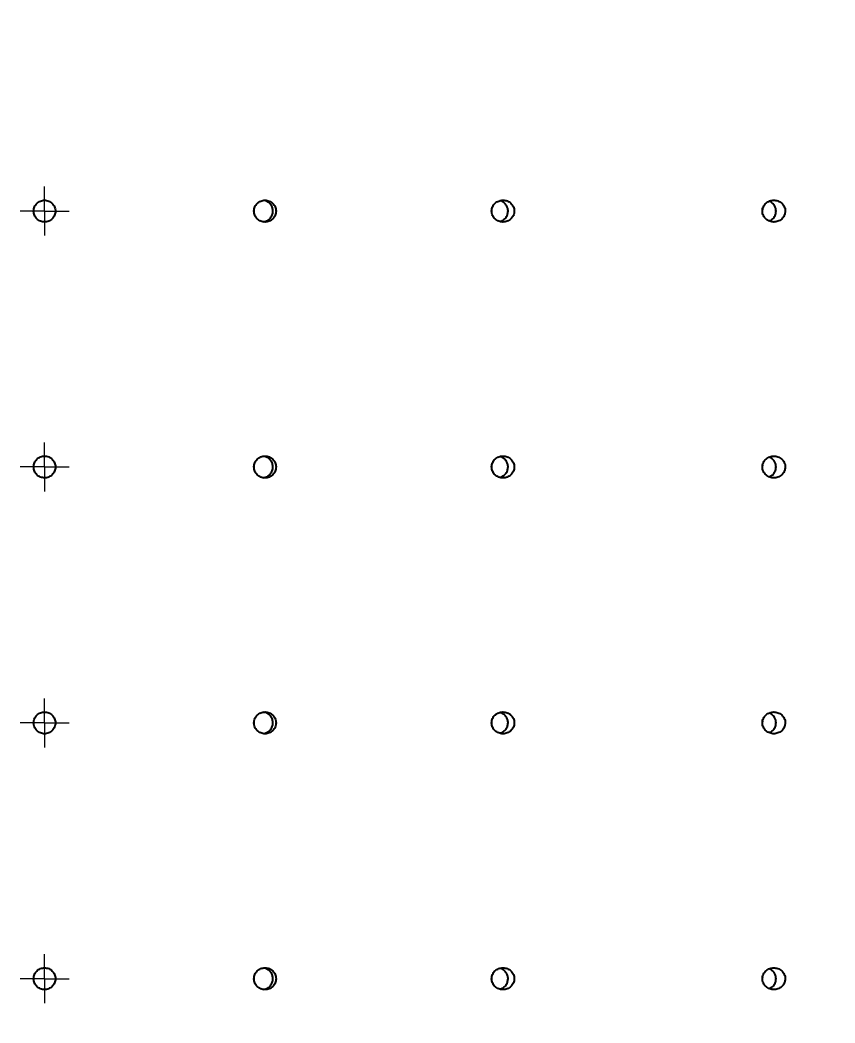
# Model space of a CAD drawing. Header units: millimetres. Extents: x -6549 to -609, y -17178 to -12978.
# Drawn here: x -5567.6 to -5417.9, y -14127.6 to -13943.3 of the extents above; entities that cross this region are included whole.
import ezdxf

# ---------------------------------------------------------------- set-up
doc = ezdxf.new("R2010")
doc.units = ezdxf.units.MM
doc.header["$PDSIZE"] = -1
doc.layers.add('WYMIAR', color=96, linetype='Continuous')
doc.dimstyles.new('1-1', dxfattribs={"dimtxt": 30, "dimasz": 25, "dimexe": 6.25, "dimexo": 30, "dimgap": 20.625, "dimtad": 1, "dimdec": 1, "dimtxsty": 'Standard', "dimcen": 0, "dimclrd": 2, "dimclre": 2, "dimclrt": 2, "dimadec": 0, "dimazin": 0, "dimtfac": 1, "dimtdec": 1, "dimtmove": 0, "dimatfit": 3, "dimfxl": 0, "dimarcsym": 0})

# ---------------------------------------------------------------- blocks, each defined once
blk = doc.blocks.new('SW_CENTERMARKSYMBOL_4')
at = {"color": 0, "linetype": 'Continuous', "lineweight": 0}
for p, q in [((0, 0.25), (0, 0.45)), ((0, 0), (0, 0.25)), ((-0.25, 0), (-0.45, 0)), ((0, 0), (-0.25, 0)), ((0, 0), (0, -0.25)), ((0, 0), (0.25, 0)), ((0.25, 0), (0.45, 0)), ((0, -0.25), (0, -0.45))]:
    blk.add_line(p, q, dxfattribs=at)
blk = doc.blocks.new('SW_CENTERMARKSYMBOL_5')
at = {"color": 0, "linetype": 'Continuous', "lineweight": 0}
for p, q in [((0, 0.25), (0, 0.45)), ((0, 0), (0, 0.25)), ((-0.25, 0), (-0.45, 0)), ((0, 0), (-0.25, 0)), ((0, 0), (0, -0.25)), ((0, 0), (0.25, 0)), ((0.25, 0), (0.45, 0)), ((0, -0.25), (0, -0.45))]:
    blk.add_line(p, q, dxfattribs=at)
blk = doc.blocks.new('SW_CENTERMARKSYMBOL_6')
at = {"color": 0, "linetype": 'Continuous', "lineweight": 0}
for p, q in [((0, 0.25), (0, 0.45)), ((0, 0), (0, 0.25)), ((-0.25, 0), (-0.45, 0)), ((0, 0), (-0.25, 0)), ((0, 0), (0, -0.25)), ((0, 0), (0.25, 0)), ((0.25, 0), (0.45, 0)), ((0, -0.25), (0, -0.45))]:
    blk.add_line(p, q, dxfattribs=at)
blk = doc.blocks.new('SW_CENTERMARKSYMBOL_7')
at = {"color": 0, "linetype": 'Continuous', "lineweight": 0}
for p, q in [((0, 0.25), (0, 0.45)), ((0, 0), (0, 0.25)), ((-0.25, 0), (-0.45, 0)), ((0, 0), (-0.25, 0)), ((0, 0), (0, -0.25)), ((0, 0), (0.25, 0)), ((0.25, 0), (0.45, 0)), ((0, -0.25), (0, -0.45))]:
    blk.add_line(p, q, dxfattribs=at)
blk = doc.blocks.new('front')
for p, q in [((-10395.43, -14890.05), (-10395.4, -14889.51)), ((-10354.94, -14890.05), (-10354.91, -14889.52)), ((-10311.28, -14890.04), (-10311.24, -14889.53)), ((-10261.52, -14890.02), (-10261.48, -14889.56)), ((-10395.43, -14937.05), (-10395.4, -14936.51)), ((-10354.94, -14937.05), (-10354.91, -14936.52)), ((-10311.28, -14937.04), (-10311.24, -14936.53)), ((-10261.52, -14937.02), (-10261.48, -14936.56)), ((-10395.43, -14984.05), (-10395.4, -14983.51)), ((-10354.94, -14984.05), (-10354.91, -14983.52)), ((-10311.28, -14984.04), (-10311.24, -14983.53)), ((-10261.52, -14984.02), (-10261.48, -14983.56)), ((-10395.43, -15031.05), (-10395.4, -15030.51)), ((-10354.94, -15031.05), (-10354.91, -15030.52)), ((-10311.28, -15031.04), (-10311.24, -15030.53)), ((-10261.52, -15031.02), (-10261.48, -15030.56))]:
    blk.add_line(p, q)
for points, knots in [([(-10395.45, -14889.95), (-10395.45, -14890.08), (-10395.44, -14890.21), (-10395.39, -14890.47), (-10395.35, -14890.59), (-10395.25, -14890.84), (-10395.19, -14890.95), (-10395.04, -14891.17), (-10394.96, -14891.27), (-10394.68, -14891.55), (-10394.46, -14891.7), (-10393.98, -14891.9), (-10393.71, -14891.95), (-10393.32, -14891.95), (-10393.19, -14891.94), (-10392.93, -14891.89), (-10392.81, -14891.85), (-10392.57, -14891.75), (-10392.45, -14891.68), (-10392.23, -14891.54), (-10392.13, -14891.46), (-10391.94, -14891.27), (-10391.86, -14891.17), (-10391.72, -14890.95), (-10391.65, -14890.84), (-10391.55, -14890.59), (-10391.52, -14890.47), (-10391.46, -14890.21), (-10391.45, -14890.08), (-10391.45, -14889.82), (-10391.46, -14889.69), (-10391.52, -14889.43), (-10391.55, -14889.31), (-10391.7, -14888.94), (-10391.85, -14888.72), (-10392.13, -14888.44), (-10392.23, -14888.36), (-10392.45, -14888.21), (-10392.56, -14888.15), (-10392.8, -14888.05), (-10392.93, -14888.01), (-10393.19, -14887.96), (-10393.32, -14887.95), (-10393.58, -14887.95), (-10393.71, -14887.96), (-10393.97, -14888.01), (-10394.09, -14888.05), (-10394.34, -14888.15), (-10394.45, -14888.21), (-10394.67, -14888.36), (-10394.77, -14888.44), (-10394.96, -14888.63), (-10395.04, -14888.73), (-10395.19, -14888.94), (-10395.25, -14889.06), (-10395.4, -14889.42), (-10395.45, -14889.68), (-10395.45, -14889.95)], [0, 0, 0, 0, 0.03125, 0.03125, 0.0625, 0.0625, 0.09375, 0.09375, 0.125, 0.125, 0.1875, 0.1875, 0.25, 0.25, 0.28125, 0.28125, 0.3125, 0.3125, 0.34375, 0.34375, 0.375, 0.375, 0.40625, 0.40625, 0.4375, 0.4375, 0.46875, 0.46875, 0.5, 0.5, 0.53125, 0.53125, 0.5625, 0.5625, 0.625, 0.625, 0.65625, 0.65625, 0.6875, 0.6875, 0.71875, 0.71875, 0.75, 0.75, 0.78125, 0.78125, 0.8125, 0.8125, 0.84375, 0.84375, 0.875, 0.875, 0.90625, 0.90625, 0.9375, 0.9375, 1, 1, 1, 1]), ([(-10354.96, -14889.95), (-10354.96, -14890.08), (-10354.95, -14890.21), (-10354.89, -14890.47), (-10354.85, -14890.6), (-10354.75, -14890.84), (-10354.69, -14890.96), (-10354.54, -14891.18), (-10354.45, -14891.28), (-10354.17, -14891.55), (-10353.95, -14891.7), (-10353.58, -14891.85), (-10353.46, -14891.89), (-10353.2, -14891.94), (-10353.07, -14891.95), (-10352.8, -14891.95), (-10352.67, -14891.94), (-10352.41, -14891.89), (-10352.29, -14891.85), (-10352.04, -14891.75), (-10351.93, -14891.69), (-10351.71, -14891.55), (-10351.6, -14891.46), (-10351.41, -14891.28), (-10351.33, -14891.18), (-10351.18, -14890.96), (-10351.12, -14890.84), (-10351.02, -14890.6), (-10350.98, -14890.47), (-10350.92, -14890.22), (-10350.91, -14890.08), (-10350.91, -14889.69), (-10350.96, -14889.42), (-10351.17, -14888.94), (-10351.32, -14888.71), (-10351.6, -14888.44), (-10351.71, -14888.35), (-10351.93, -14888.21), (-10352.04, -14888.15), (-10352.29, -14888.05), (-10352.41, -14888.01), (-10352.67, -14887.96), (-10352.8, -14887.95), (-10353.07, -14887.95), (-10353.2, -14887.96), (-10353.45, -14888.01), (-10353.58, -14888.05), (-10353.82, -14888.15), (-10353.94, -14888.21), (-10354.16, -14888.35), (-10354.27, -14888.44), (-10354.45, -14888.62), (-10354.54, -14888.72), (-10354.69, -14888.94), (-10354.75, -14889.06), (-10354.91, -14889.42), (-10354.96, -14889.68), (-10354.96, -14889.95)], [0, 0, 0, 0, 0.03125, 0.03125, 0.0625, 0.0625, 0.09375, 0.09375, 0.125, 0.125, 0.1875, 0.1875, 0.21875, 0.21875, 0.25, 0.25, 0.28125, 0.28125, 0.3125, 0.3125, 0.34375, 0.34375, 0.375, 0.375, 0.40625, 0.40625, 0.4375, 0.4375, 0.46875, 0.46875, 0.5, 0.5, 0.5625, 0.5625, 0.625, 0.625, 0.65625, 0.65625, 0.6875, 0.6875, 0.71875, 0.71875, 0.75, 0.75, 0.78125, 0.78125, 0.8125, 0.8125, 0.84375, 0.84375, 0.875, 0.875, 0.90625, 0.90625, 0.9375, 0.9375, 1, 1, 1, 1]), ([(-10353.22, -14891.92), (-10353.02, -14891.87), (-10352.59, -14891.79), (-10352.04, -14891.38), (-10351.64, -14890.82), (-10351.46, -14890.16), (-10351.5, -14889.48), (-10351.76, -14888.86), (-10352.22, -14888.37), (-10352.73, -14888.06), (-10353.09, -14888.01), (-10353.22, -14888)], [0, 0, 0, 0, 0.106815, 0.227762, 0.347083, 0.464415, 0.580254, 0.695675, 0.81188, 0.929763, 1, 1, 1, 1]), ([(-10311.29, -14889.95), (-10311.29, -14890.09), (-10311.28, -14890.22), (-10311.22, -14890.48), (-10311.18, -14890.61), (-10311.01, -14890.98), (-10310.85, -14891.2), (-10310.56, -14891.48), (-10310.45, -14891.56), (-10310.22, -14891.7), (-10310.11, -14891.76), (-10309.86, -14891.85), (-10309.73, -14891.89), (-10309.47, -14891.94), (-10309.34, -14891.95), (-10309.07, -14891.95), (-10308.94, -14891.94), (-10308.68, -14891.89), (-10308.55, -14891.85), (-10308.31, -14891.76), (-10308.19, -14891.7), (-10307.96, -14891.56), (-10307.86, -14891.48), (-10307.56, -14891.2), (-10307.4, -14890.99), (-10307.24, -14890.61), (-10307.2, -14890.49), (-10307.14, -14890.22), (-10307.12, -14890.09), (-10307.12, -14889.68), (-10307.18, -14889.41), (-10307.34, -14889.04), (-10307.41, -14888.92), (-10307.57, -14888.7), (-10307.66, -14888.6), (-10307.85, -14888.42), (-10307.96, -14888.34), (-10308.19, -14888.2), (-10308.3, -14888.14), (-10308.55, -14888.04), (-10308.68, -14888.01), (-10308.94, -14887.96), (-10309.07, -14887.95), (-10309.34, -14887.95), (-10309.47, -14887.96), (-10309.73, -14888.01), (-10309.86, -14888.05), (-10310.11, -14888.14), (-10310.22, -14888.2), (-10310.45, -14888.34), (-10310.56, -14888.42), (-10310.75, -14888.6), (-10310.84, -14888.7), (-10311, -14888.92), (-10311.07, -14889.04), (-10311.23, -14889.4), (-10311.29, -14889.68), (-10311.29, -14889.95)], [0, 0, 0, 0, 0.03125, 0.03125, 0.0625, 0.0625, 0.125, 0.125, 0.15625, 0.15625, 0.1875, 0.1875, 0.21875, 0.21875, 0.25, 0.25, 0.28125, 0.28125, 0.3125, 0.3125, 0.34375, 0.34375, 0.375, 0.375, 0.4375, 0.4375, 0.46875, 0.46875, 0.5, 0.5, 0.5625, 0.5625, 0.59375, 0.59375, 0.625, 0.625, 0.65625, 0.65625, 0.6875, 0.6875, 0.71875, 0.71875, 0.75, 0.75, 0.78125, 0.78125, 0.8125, 0.8125, 0.84375, 0.84375, 0.875, 0.875, 0.90625, 0.90625, 0.9375, 0.9375, 1, 1, 1, 1]), ([(-10309.78, -14891.84), (-10309.69, -14891.82), (-10309.35, -14891.76), (-10308.86, -14891.39), (-10308.43, -14890.82), (-10308.25, -14890.15), (-10308.29, -14889.49), (-10308.55, -14888.89), (-10308.99, -14888.41), (-10309.42, -14888.11), (-10309.71, -14888.06), (-10309.78, -14888.05)], [0, 0, 0, 0, 0.056218, 0.199914, 0.336701, 0.464708, 0.586389, 0.706456, 0.829648, 0.959449, 1, 1, 1, 1]), ([(-10261.53, -14889.95), (-10261.53, -14890.09), (-10261.52, -14890.23), (-10261.46, -14890.5), (-10261.41, -14890.63), (-10261.24, -14891.01), (-10261.07, -14891.23), (-10260.77, -14891.49), (-10260.66, -14891.57), (-10260.43, -14891.71), (-10260.31, -14891.77), (-10259.94, -14891.9), (-10259.69, -14891.95), (-10259.17, -14891.95), (-10258.91, -14891.9), (-10258.42, -14891.72), (-10258.19, -14891.59), (-10257.89, -14891.32), (-10257.8, -14891.22), (-10257.64, -14891), (-10257.57, -14890.89), (-10257.45, -14890.64), (-10257.41, -14890.5), (-10257.35, -14890.23), (-10257.33, -14890.09), (-10257.33, -14889.67), (-10257.39, -14889.4), (-10257.56, -14889.02), (-10257.63, -14888.9), (-10257.8, -14888.68), (-10257.89, -14888.58), (-10258.19, -14888.31), (-10258.42, -14888.18), (-10258.79, -14888.04), (-10258.91, -14888.01), (-10259.17, -14887.96), (-10259.3, -14887.95), (-10259.56, -14887.95), (-10259.69, -14887.96), (-10259.94, -14888.01), (-10260.07, -14888.04), (-10260.31, -14888.13), (-10260.43, -14888.19), (-10260.66, -14888.32), (-10260.77, -14888.4), (-10260.97, -14888.58), (-10261.06, -14888.68), (-10261.22, -14888.9), (-10261.29, -14889.02), (-10261.41, -14889.26), (-10261.46, -14889.39), (-10261.52, -14889.67), (-10261.53, -14889.81), (-10261.53, -14889.95)], [0, 0, 0, 0, 0.03125, 0.03125, 0.0625, 0.0625, 0.125, 0.125, 0.15625, 0.15625, 0.1875, 0.1875, 0.25, 0.25, 0.3125, 0.3125, 0.375, 0.375, 0.40625, 0.40625, 0.4375, 0.4375, 0.46875, 0.46875, 0.5, 0.5, 0.5625, 0.5625, 0.59375, 0.59375, 0.625, 0.625, 0.6875, 0.6875, 0.71875, 0.71875, 0.75, 0.75, 0.78125, 0.78125, 0.8125, 0.8125, 0.84375, 0.84375, 0.875, 0.875, 0.90625, 0.90625, 0.9375, 0.9375, 0.96875, 0.96875, 1, 1, 1, 1]), ([(-10260.28, -14891.77), (-10260.05, -14891.65), (-10259.61, -14891.42), (-10259.18, -14890.8), (-10259, -14890.12), (-10259.06, -14889.48), (-10259.29, -14888.91), (-10259.71, -14888.45), (-10260.06, -14888.18), (-10260.27, -14888.13), (-10260.28, -14888.12)], [0, 0, 0, 0, 0.165772, 0.326911, 0.4682, 0.596122, 0.721156, 0.85245, 0.996661, 1, 1, 1, 1]), ([(-10395.45, -14936.95), (-10395.45, -14937.08), (-10395.44, -14937.21), (-10395.39, -14937.47), (-10395.35, -14937.59), (-10395.25, -14937.84), (-10395.19, -14937.95), (-10395.04, -14938.17), (-10394.96, -14938.27), (-10394.68, -14938.55), (-10394.46, -14938.7), (-10393.98, -14938.9), (-10393.71, -14938.95), (-10393.32, -14938.95), (-10393.19, -14938.94), (-10392.93, -14938.89), (-10392.81, -14938.85), (-10392.57, -14938.75), (-10392.45, -14938.68), (-10392.23, -14938.54), (-10392.13, -14938.46), (-10391.94, -14938.27), (-10391.86, -14938.17), (-10391.72, -14937.95), (-10391.65, -14937.84), (-10391.55, -14937.59), (-10391.52, -14937.47), (-10391.46, -14937.21), (-10391.45, -14937.08), (-10391.45, -14936.82), (-10391.46, -14936.69), (-10391.52, -14936.43), (-10391.55, -14936.31), (-10391.7, -14935.94), (-10391.85, -14935.72), (-10392.13, -14935.44), (-10392.23, -14935.36), (-10392.45, -14935.21), (-10392.56, -14935.15), (-10392.8, -14935.05), (-10392.93, -14935.01), (-10393.19, -14934.96), (-10393.32, -14934.95), (-10393.58, -14934.95), (-10393.71, -14934.96), (-10393.97, -14935.01), (-10394.09, -14935.05), (-10394.34, -14935.15), (-10394.45, -14935.21), (-10394.67, -14935.36), (-10394.77, -14935.44), (-10394.96, -14935.63), (-10395.04, -14935.73), (-10395.19, -14935.94), (-10395.25, -14936.06), (-10395.4, -14936.42), (-10395.45, -14936.68), (-10395.45, -14936.95)], [0, 0, 0, 0, 0.03125, 0.03125, 0.0625, 0.0625, 0.09375, 0.09375, 0.125, 0.125, 0.1875, 0.1875, 0.25, 0.25, 0.28125, 0.28125, 0.3125, 0.3125, 0.34375, 0.34375, 0.375, 0.375, 0.40625, 0.40625, 0.4375, 0.4375, 0.46875, 0.46875, 0.5, 0.5, 0.53125, 0.53125, 0.5625, 0.5625, 0.625, 0.625, 0.65625, 0.65625, 0.6875, 0.6875, 0.71875, 0.71875, 0.75, 0.75, 0.78125, 0.78125, 0.8125, 0.8125, 0.84375, 0.84375, 0.875, 0.875, 0.90625, 0.90625, 0.9375, 0.9375, 1, 1, 1, 1]), ([(-10354.96, -14936.95), (-10354.96, -14937.08), (-10354.95, -14937.21), (-10354.89, -14937.47), (-10354.85, -14937.6), (-10354.75, -14937.84), (-10354.69, -14937.96), (-10354.54, -14938.18), (-10354.45, -14938.28), (-10354.17, -14938.55), (-10353.95, -14938.7), (-10353.58, -14938.85), (-10353.46, -14938.89), (-10353.2, -14938.94), (-10353.07, -14938.95), (-10352.8, -14938.95), (-10352.67, -14938.94), (-10352.41, -14938.89), (-10352.29, -14938.85), (-10352.04, -14938.75), (-10351.93, -14938.69), (-10351.71, -14938.55), (-10351.6, -14938.46), (-10351.41, -14938.28), (-10351.33, -14938.18), (-10351.18, -14937.96), (-10351.12, -14937.84), (-10351.02, -14937.6), (-10350.98, -14937.47), (-10350.92, -14937.22), (-10350.91, -14937.08), (-10350.91, -14936.69), (-10350.96, -14936.42), (-10351.17, -14935.94), (-10351.32, -14935.71), (-10351.6, -14935.44), (-10351.71, -14935.35), (-10351.93, -14935.21), (-10352.04, -14935.15), (-10352.29, -14935.05), (-10352.41, -14935.01), (-10352.67, -14934.96), (-10352.8, -14934.95), (-10353.07, -14934.95), (-10353.2, -14934.96), (-10353.45, -14935.01), (-10353.58, -14935.05), (-10353.82, -14935.15), (-10353.94, -14935.21), (-10354.16, -14935.35), (-10354.27, -14935.44), (-10354.45, -14935.62), (-10354.54, -14935.72), (-10354.69, -14935.94), (-10354.75, -14936.06), (-10354.91, -14936.42), (-10354.96, -14936.68), (-10354.96, -14936.95)], [0, 0, 0, 0, 0.03125, 0.03125, 0.0625, 0.0625, 0.09375, 0.09375, 0.125, 0.125, 0.1875, 0.1875, 0.21875, 0.21875, 0.25, 0.25, 0.28125, 0.28125, 0.3125, 0.3125, 0.34375, 0.34375, 0.375, 0.375, 0.40625, 0.40625, 0.4375, 0.4375, 0.46875, 0.46875, 0.5, 0.5, 0.5625, 0.5625, 0.625, 0.625, 0.65625, 0.65625, 0.6875, 0.6875, 0.71875, 0.71875, 0.75, 0.75, 0.78125, 0.78125, 0.8125, 0.8125, 0.84375, 0.84375, 0.875, 0.875, 0.90625, 0.90625, 0.9375, 0.9375, 1, 1, 1, 1]), ([(-10353.22, -14938.92), (-10353.02, -14938.87), (-10352.59, -14938.79), (-10352.04, -14938.38), (-10351.64, -14937.82), (-10351.46, -14937.16), (-10351.5, -14936.48), (-10351.76, -14935.86), (-10352.22, -14935.37), (-10352.73, -14935.06), (-10353.09, -14935.01), (-10353.22, -14935)], [0, 0, 0, 0, 0.106815, 0.22776, 0.347084, 0.464416, 0.580252, 0.695673, 0.81188, 0.929764, 1, 1, 1, 1]), ([(-10311.29, -14936.95), (-10311.29, -14937.09), (-10311.28, -14937.22), (-10311.22, -14937.48), (-10311.18, -14937.61), (-10311.01, -14937.98), (-10310.85, -14938.2), (-10310.56, -14938.48), (-10310.45, -14938.56), (-10310.22, -14938.7), (-10310.11, -14938.76), (-10309.86, -14938.85), (-10309.73, -14938.89), (-10309.47, -14938.94), (-10309.34, -14938.95), (-10309.07, -14938.95), (-10308.94, -14938.94), (-10308.68, -14938.89), (-10308.55, -14938.85), (-10308.31, -14938.76), (-10308.19, -14938.7), (-10307.96, -14938.56), (-10307.86, -14938.48), (-10307.56, -14938.2), (-10307.4, -14937.99), (-10307.24, -14937.61), (-10307.2, -14937.49), (-10307.14, -14937.22), (-10307.12, -14937.09), (-10307.12, -14936.68), (-10307.18, -14936.41), (-10307.34, -14936.04), (-10307.41, -14935.92), (-10307.57, -14935.7), (-10307.66, -14935.6), (-10307.85, -14935.42), (-10307.96, -14935.34), (-10308.19, -14935.2), (-10308.3, -14935.14), (-10308.55, -14935.04), (-10308.68, -14935.01), (-10308.94, -14934.96), (-10309.07, -14934.95), (-10309.34, -14934.95), (-10309.47, -14934.96), (-10309.73, -14935.01), (-10309.86, -14935.05), (-10310.11, -14935.14), (-10310.22, -14935.2), (-10310.45, -14935.34), (-10310.56, -14935.42), (-10310.75, -14935.6), (-10310.84, -14935.7), (-10311, -14935.92), (-10311.07, -14936.04), (-10311.23, -14936.4), (-10311.29, -14936.68), (-10311.29, -14936.95)], [0, 0, 0, 0, 0.03125, 0.03125, 0.0625, 0.0625, 0.125, 0.125, 0.15625, 0.15625, 0.1875, 0.1875, 0.21875, 0.21875, 0.25, 0.25, 0.28125, 0.28125, 0.3125, 0.3125, 0.34375, 0.34375, 0.375, 0.375, 0.4375, 0.4375, 0.46875, 0.46875, 0.5, 0.5, 0.5625, 0.5625, 0.59375, 0.59375, 0.625, 0.625, 0.65625, 0.65625, 0.6875, 0.6875, 0.71875, 0.71875, 0.75, 0.75, 0.78125, 0.78125, 0.8125, 0.8125, 0.84375, 0.84375, 0.875, 0.875, 0.90625, 0.90625, 0.9375, 0.9375, 1, 1, 1, 1]), ([(-10309.78, -14938.84), (-10309.69, -14938.82), (-10309.35, -14938.76), (-10308.86, -14938.39), (-10308.43, -14937.82), (-10308.25, -14937.15), (-10308.29, -14936.49), (-10308.55, -14935.89), (-10308.99, -14935.41), (-10309.42, -14935.11), (-10309.71, -14935.06), (-10309.78, -14935.05)], [0, 0, 0, 0, 0.0562178, 0.1999125, 0.3366992, 0.464709, 0.5863899, 0.7064546, 0.8296481, 0.9594491, 1, 1, 1, 1]), ([(-10261.53, -14936.95), (-10261.53, -14937.09), (-10261.52, -14937.23), (-10261.46, -14937.5), (-10261.41, -14937.63), (-10261.24, -14938.01), (-10261.07, -14938.23), (-10260.77, -14938.49), (-10260.66, -14938.57), (-10260.43, -14938.71), (-10260.31, -14938.77), (-10259.94, -14938.9), (-10259.69, -14938.95), (-10259.17, -14938.95), (-10258.91, -14938.9), (-10258.42, -14938.72), (-10258.19, -14938.59), (-10257.89, -14938.32), (-10257.8, -14938.22), (-10257.64, -14938), (-10257.57, -14937.89), (-10257.45, -14937.64), (-10257.41, -14937.5), (-10257.35, -14937.23), (-10257.33, -14937.09), (-10257.33, -14936.67), (-10257.39, -14936.4), (-10257.56, -14936.02), (-10257.63, -14935.9), (-10257.8, -14935.68), (-10257.89, -14935.58), (-10258.19, -14935.31), (-10258.42, -14935.18), (-10258.79, -14935.04), (-10258.91, -14935.01), (-10259.17, -14934.96), (-10259.3, -14934.95), (-10259.56, -14934.95), (-10259.69, -14934.96), (-10259.94, -14935.01), (-10260.07, -14935.04), (-10260.31, -14935.13), (-10260.43, -14935.19), (-10260.66, -14935.32), (-10260.77, -14935.4), (-10260.97, -14935.58), (-10261.06, -14935.68), (-10261.22, -14935.9), (-10261.29, -14936.02), (-10261.41, -14936.26), (-10261.46, -14936.39), (-10261.52, -14936.67), (-10261.53, -14936.81), (-10261.53, -14936.95)], [0, 0, 0, 0, 0.03125, 0.03125, 0.0625, 0.0625, 0.125, 0.125, 0.15625, 0.15625, 0.1875, 0.1875, 0.25, 0.25, 0.3125, 0.3125, 0.375, 0.375, 0.40625, 0.40625, 0.4375, 0.4375, 0.46875, 0.46875, 0.5, 0.5, 0.5625, 0.5625, 0.59375, 0.59375, 0.625, 0.625, 0.6875, 0.6875, 0.71875, 0.71875, 0.75, 0.75, 0.78125, 0.78125, 0.8125, 0.8125, 0.84375, 0.84375, 0.875, 0.875, 0.90625, 0.90625, 0.9375, 0.9375, 0.96875, 0.96875, 1, 1, 1, 1]), ([(-10260.28, -14938.77), (-10260.05, -14938.65), (-10259.61, -14938.42), (-10259.18, -14937.8), (-10259, -14937.12), (-10259.06, -14936.48), (-10259.29, -14935.91), (-10259.71, -14935.45), (-10260.06, -14935.18), (-10260.27, -14935.13), (-10260.28, -14935.12)], [0, 0, 0, 0, 0.165773, 0.326914, 0.4682, 0.596124, 0.721157, 0.852449, 0.996661, 1, 1, 1, 1]), ([(-10395.45, -14983.95), (-10395.45, -14984.08), (-10395.44, -14984.21), (-10395.39, -14984.47), (-10395.35, -14984.59), (-10395.25, -14984.84), (-10395.19, -14984.95), (-10395.04, -14985.17), (-10394.96, -14985.27), (-10394.68, -14985.55), (-10394.46, -14985.7), (-10393.98, -14985.9), (-10393.71, -14985.95), (-10393.32, -14985.95), (-10393.19, -14985.94), (-10392.93, -14985.89), (-10392.81, -14985.85), (-10392.57, -14985.75), (-10392.45, -14985.68), (-10392.23, -14985.54), (-10392.13, -14985.46), (-10391.94, -14985.27), (-10391.86, -14985.17), (-10391.72, -14984.95), (-10391.65, -14984.84), (-10391.55, -14984.59), (-10391.52, -14984.47), (-10391.46, -14984.21), (-10391.45, -14984.08), (-10391.45, -14983.82), (-10391.46, -14983.69), (-10391.52, -14983.43), (-10391.55, -14983.31), (-10391.7, -14982.94), (-10391.85, -14982.72), (-10392.13, -14982.44), (-10392.23, -14982.36), (-10392.45, -14982.21), (-10392.56, -14982.15), (-10392.8, -14982.05), (-10392.93, -14982.01), (-10393.19, -14981.96), (-10393.32, -14981.95), (-10393.58, -14981.95), (-10393.71, -14981.96), (-10393.97, -14982.01), (-10394.09, -14982.05), (-10394.34, -14982.15), (-10394.45, -14982.21), (-10394.67, -14982.36), (-10394.77, -14982.44), (-10394.96, -14982.63), (-10395.04, -14982.73), (-10395.19, -14982.94), (-10395.25, -14983.06), (-10395.4, -14983.42), (-10395.45, -14983.68), (-10395.45, -14983.95)], [0, 0, 0, 0, 0.03125, 0.03125, 0.0625, 0.0625, 0.09375, 0.09375, 0.125, 0.125, 0.1875, 0.1875, 0.25, 0.25, 0.28125, 0.28125, 0.3125, 0.3125, 0.34375, 0.34375, 0.375, 0.375, 0.40625, 0.40625, 0.4375, 0.4375, 0.46875, 0.46875, 0.5, 0.5, 0.53125, 0.53125, 0.5625, 0.5625, 0.625, 0.625, 0.65625, 0.65625, 0.6875, 0.6875, 0.71875, 0.71875, 0.75, 0.75, 0.78125, 0.78125, 0.8125, 0.8125, 0.84375, 0.84375, 0.875, 0.875, 0.90625, 0.90625, 0.9375, 0.9375, 1, 1, 1, 1]), ([(-10354.96, -14983.95), (-10354.96, -14984.08), (-10354.95, -14984.21), (-10354.89, -14984.47), (-10354.85, -14984.6), (-10354.75, -14984.84), (-10354.69, -14984.96), (-10354.54, -14985.18), (-10354.45, -14985.28), (-10354.17, -14985.55), (-10353.95, -14985.7), (-10353.58, -14985.85), (-10353.46, -14985.89), (-10353.2, -14985.94), (-10353.07, -14985.95), (-10352.8, -14985.95), (-10352.67, -14985.94), (-10352.41, -14985.89), (-10352.29, -14985.85), (-10352.04, -14985.75), (-10351.93, -14985.69), (-10351.71, -14985.55), (-10351.6, -14985.46), (-10351.41, -14985.28), (-10351.33, -14985.18), (-10351.18, -14984.96), (-10351.12, -14984.84), (-10351.02, -14984.6), (-10350.98, -14984.47), (-10350.92, -14984.22), (-10350.91, -14984.08), (-10350.91, -14983.69), (-10350.96, -14983.42), (-10351.17, -14982.94), (-10351.32, -14982.71), (-10351.6, -14982.44), (-10351.71, -14982.35), (-10351.93, -14982.21), (-10352.04, -14982.15), (-10352.29, -14982.05), (-10352.41, -14982.01), (-10352.67, -14981.96), (-10352.8, -14981.95), (-10353.07, -14981.95), (-10353.2, -14981.96), (-10353.45, -14982.01), (-10353.58, -14982.05), (-10353.82, -14982.15), (-10353.94, -14982.21), (-10354.16, -14982.35), (-10354.27, -14982.44), (-10354.45, -14982.62), (-10354.54, -14982.72), (-10354.69, -14982.94), (-10354.75, -14983.06), (-10354.91, -14983.42), (-10354.96, -14983.68), (-10354.96, -14983.95)], [0, 0, 0, 0, 0.03125, 0.03125, 0.0625, 0.0625, 0.09375, 0.09375, 0.125, 0.125, 0.1875, 0.1875, 0.21875, 0.21875, 0.25, 0.25, 0.28125, 0.28125, 0.3125, 0.3125, 0.34375, 0.34375, 0.375, 0.375, 0.40625, 0.40625, 0.4375, 0.4375, 0.46875, 0.46875, 0.5, 0.5, 0.5625, 0.5625, 0.625, 0.625, 0.65625, 0.65625, 0.6875, 0.6875, 0.71875, 0.71875, 0.75, 0.75, 0.78125, 0.78125, 0.8125, 0.8125, 0.84375, 0.84375, 0.875, 0.875, 0.90625, 0.90625, 0.9375, 0.9375, 1, 1, 1, 1]), ([(-10353.22, -14985.92), (-10353.02, -14985.87), (-10352.59, -14985.79), (-10352.04, -14985.38), (-10351.64, -14984.82), (-10351.46, -14984.16), (-10351.5, -14983.48), (-10351.76, -14982.86), (-10352.22, -14982.37), (-10352.73, -14982.06), (-10353.09, -14982.01), (-10353.22, -14982)], [0, 0, 0, 0, 0.106815, 0.22776, 0.347083, 0.464415, 0.580254, 0.695675, 0.811881, 0.929764, 1, 1, 1, 1]), ([(-10311.29, -14983.95), (-10311.29, -14984.09), (-10311.28, -14984.22), (-10311.22, -14984.48), (-10311.18, -14984.61), (-10311.01, -14984.98), (-10310.85, -14985.2), (-10310.56, -14985.48), (-10310.45, -14985.56), (-10310.22, -14985.7), (-10310.11, -14985.76), (-10309.86, -14985.85), (-10309.73, -14985.89), (-10309.47, -14985.94), (-10309.34, -14985.95), (-10309.07, -14985.95), (-10308.94, -14985.94), (-10308.68, -14985.89), (-10308.55, -14985.85), (-10308.31, -14985.76), (-10308.19, -14985.7), (-10307.96, -14985.56), (-10307.86, -14985.48), (-10307.56, -14985.2), (-10307.4, -14984.99), (-10307.24, -14984.61), (-10307.2, -14984.49), (-10307.14, -14984.22), (-10307.12, -14984.09), (-10307.12, -14983.68), (-10307.18, -14983.41), (-10307.34, -14983.04), (-10307.41, -14982.92), (-10307.57, -14982.7), (-10307.66, -14982.6), (-10307.85, -14982.42), (-10307.96, -14982.34), (-10308.19, -14982.2), (-10308.3, -14982.14), (-10308.55, -14982.04), (-10308.68, -14982.01), (-10308.94, -14981.96), (-10309.07, -14981.95), (-10309.34, -14981.95), (-10309.47, -14981.96), (-10309.73, -14982.01), (-10309.86, -14982.05), (-10310.11, -14982.14), (-10310.22, -14982.2), (-10310.45, -14982.34), (-10310.56, -14982.42), (-10310.75, -14982.6), (-10310.84, -14982.7), (-10311, -14982.92), (-10311.07, -14983.04), (-10311.23, -14983.4), (-10311.29, -14983.68), (-10311.29, -14983.95)], [0, 0, 0, 0, 0.03125, 0.03125, 0.0625, 0.0625, 0.125, 0.125, 0.15625, 0.15625, 0.1875, 0.1875, 0.21875, 0.21875, 0.25, 0.25, 0.28125, 0.28125, 0.3125, 0.3125, 0.34375, 0.34375, 0.375, 0.375, 0.4375, 0.4375, 0.46875, 0.46875, 0.5, 0.5, 0.5625, 0.5625, 0.59375, 0.59375, 0.625, 0.625, 0.65625, 0.65625, 0.6875, 0.6875, 0.71875, 0.71875, 0.75, 0.75, 0.78125, 0.78125, 0.8125, 0.8125, 0.84375, 0.84375, 0.875, 0.875, 0.90625, 0.90625, 0.9375, 0.9375, 1, 1, 1, 1]), ([(-10309.78, -14985.84), (-10309.69, -14985.82), (-10309.35, -14985.76), (-10308.86, -14985.39), (-10308.43, -14984.82), (-10308.25, -14984.15), (-10308.29, -14983.49), (-10308.55, -14982.89), (-10308.99, -14982.41), (-10309.42, -14982.11), (-10309.71, -14982.06), (-10309.78, -14982.05)], [0, 0, 0, 0, 0.056218, 0.199912, 0.336701, 0.464711, 0.586389, 0.706454, 0.829647, 0.95945, 1, 1, 1, 1]), ([(-10261.53, -14983.95), (-10261.53, -14984.09), (-10261.52, -14984.23), (-10261.46, -14984.5), (-10261.41, -14984.63), (-10261.24, -14985.01), (-10261.07, -14985.23), (-10260.77, -14985.49), (-10260.66, -14985.57), (-10260.43, -14985.71), (-10260.31, -14985.77), (-10259.94, -14985.9), (-10259.69, -14985.95), (-10259.17, -14985.95), (-10258.91, -14985.9), (-10258.42, -14985.72), (-10258.19, -14985.59), (-10257.89, -14985.32), (-10257.8, -14985.22), (-10257.64, -14985), (-10257.57, -14984.89), (-10257.45, -14984.64), (-10257.41, -14984.5), (-10257.35, -14984.23), (-10257.33, -14984.09), (-10257.33, -14983.67), (-10257.39, -14983.4), (-10257.56, -14983.02), (-10257.63, -14982.9), (-10257.8, -14982.68), (-10257.89, -14982.58), (-10258.19, -14982.31), (-10258.42, -14982.18), (-10258.79, -14982.04), (-10258.91, -14982.01), (-10259.17, -14981.96), (-10259.3, -14981.95), (-10259.56, -14981.95), (-10259.69, -14981.96), (-10259.94, -14982.01), (-10260.07, -14982.04), (-10260.31, -14982.13), (-10260.43, -14982.19), (-10260.66, -14982.32), (-10260.77, -14982.4), (-10260.97, -14982.58), (-10261.06, -14982.68), (-10261.22, -14982.9), (-10261.29, -14983.02), (-10261.41, -14983.26), (-10261.46, -14983.39), (-10261.52, -14983.67), (-10261.53, -14983.81), (-10261.53, -14983.95)], [0, 0, 0, 0, 0.03125, 0.03125, 0.0625, 0.0625, 0.125, 0.125, 0.15625, 0.15625, 0.1875, 0.1875, 0.25, 0.25, 0.3125, 0.3125, 0.375, 0.375, 0.40625, 0.40625, 0.4375, 0.4375, 0.46875, 0.46875, 0.5, 0.5, 0.5625, 0.5625, 0.59375, 0.59375, 0.625, 0.625, 0.6875, 0.6875, 0.71875, 0.71875, 0.75, 0.75, 0.78125, 0.78125, 0.8125, 0.8125, 0.84375, 0.84375, 0.875, 0.875, 0.90625, 0.90625, 0.9375, 0.9375, 0.96875, 0.96875, 1, 1, 1, 1]), ([(-10260.28, -14985.77), (-10260.05, -14985.65), (-10259.61, -14985.42), (-10259.18, -14984.8), (-10259, -14984.12), (-10259.06, -14983.48), (-10259.29, -14982.91), (-10259.71, -14982.45), (-10260.06, -14982.18), (-10260.27, -14982.13), (-10260.28, -14982.12)], [0, 0, 0, 0, 0.165771, 0.326915, 0.468197, 0.596122, 0.721158, 0.85245, 0.996662, 1, 1, 1, 1]), ([(-10395.45, -15030.95), (-10395.45, -15031.08), (-10395.44, -15031.21), (-10395.39, -15031.47), (-10395.35, -15031.59), (-10395.25, -15031.84), (-10395.19, -15031.95), (-10395.04, -15032.17), (-10394.96, -15032.27), (-10394.68, -15032.55), (-10394.46, -15032.7), (-10393.98, -15032.9), (-10393.71, -15032.95), (-10393.32, -15032.95), (-10393.19, -15032.94), (-10392.93, -15032.89), (-10392.81, -15032.85), (-10392.57, -15032.75), (-10392.45, -15032.68), (-10392.23, -15032.54), (-10392.13, -15032.46), (-10391.94, -15032.27), (-10391.86, -15032.17), (-10391.72, -15031.95), (-10391.65, -15031.84), (-10391.55, -15031.59), (-10391.52, -15031.47), (-10391.46, -15031.21), (-10391.45, -15031.08), (-10391.45, -15030.82), (-10391.46, -15030.69), (-10391.52, -15030.43), (-10391.55, -15030.31), (-10391.7, -15029.94), (-10391.85, -15029.72), (-10392.13, -15029.44), (-10392.23, -15029.36), (-10392.45, -15029.21), (-10392.56, -15029.15), (-10392.8, -15029.05), (-10392.93, -15029.01), (-10393.19, -15028.96), (-10393.32, -15028.95), (-10393.58, -15028.95), (-10393.71, -15028.96), (-10393.97, -15029.01), (-10394.09, -15029.05), (-10394.34, -15029.15), (-10394.45, -15029.21), (-10394.67, -15029.36), (-10394.77, -15029.44), (-10394.96, -15029.63), (-10395.04, -15029.73), (-10395.19, -15029.94), (-10395.25, -15030.06), (-10395.4, -15030.42), (-10395.45, -15030.68), (-10395.45, -15030.95)], [0, 0, 0, 0, 0.03125, 0.03125, 0.0625, 0.0625, 0.09375, 0.09375, 0.125, 0.125, 0.1875, 0.1875, 0.25, 0.25, 0.28125, 0.28125, 0.3125, 0.3125, 0.34375, 0.34375, 0.375, 0.375, 0.40625, 0.40625, 0.4375, 0.4375, 0.46875, 0.46875, 0.5, 0.5, 0.53125, 0.53125, 0.5625, 0.5625, 0.625, 0.625, 0.65625, 0.65625, 0.6875, 0.6875, 0.71875, 0.71875, 0.75, 0.75, 0.78125, 0.78125, 0.8125, 0.8125, 0.84375, 0.84375, 0.875, 0.875, 0.90625, 0.90625, 0.9375, 0.9375, 1, 1, 1, 1]), ([(-10354.96, -15030.95), (-10354.96, -15031.08), (-10354.95, -15031.21), (-10354.89, -15031.47), (-10354.85, -15031.6), (-10354.75, -15031.84), (-10354.69, -15031.96), (-10354.54, -15032.18), (-10354.45, -15032.28), (-10354.17, -15032.55), (-10353.95, -15032.7), (-10353.58, -15032.85), (-10353.46, -15032.89), (-10353.2, -15032.94), (-10353.07, -15032.95), (-10352.8, -15032.95), (-10352.67, -15032.94), (-10352.41, -15032.89), (-10352.29, -15032.85), (-10352.04, -15032.75), (-10351.93, -15032.69), (-10351.71, -15032.55), (-10351.6, -15032.46), (-10351.41, -15032.28), (-10351.33, -15032.18), (-10351.18, -15031.96), (-10351.12, -15031.84), (-10351.02, -15031.6), (-10350.98, -15031.47), (-10350.92, -15031.22), (-10350.91, -15031.08), (-10350.91, -15030.69), (-10350.96, -15030.42), (-10351.17, -15029.94), (-10351.32, -15029.71), (-10351.6, -15029.44), (-10351.71, -15029.35), (-10351.93, -15029.21), (-10352.04, -15029.15), (-10352.29, -15029.05), (-10352.41, -15029.01), (-10352.67, -15028.96), (-10352.8, -15028.95), (-10353.07, -15028.95), (-10353.2, -15028.96), (-10353.45, -15029.01), (-10353.58, -15029.05), (-10353.82, -15029.15), (-10353.94, -15029.21), (-10354.16, -15029.35), (-10354.27, -15029.44), (-10354.45, -15029.62), (-10354.54, -15029.72), (-10354.69, -15029.94), (-10354.75, -15030.06), (-10354.91, -15030.42), (-10354.96, -15030.68), (-10354.96, -15030.95)], [0, 0, 0, 0, 0.03125, 0.03125, 0.0625, 0.0625, 0.09375, 0.09375, 0.125, 0.125, 0.1875, 0.1875, 0.21875, 0.21875, 0.25, 0.25, 0.28125, 0.28125, 0.3125, 0.3125, 0.34375, 0.34375, 0.375, 0.375, 0.40625, 0.40625, 0.4375, 0.4375, 0.46875, 0.46875, 0.5, 0.5, 0.5625, 0.5625, 0.625, 0.625, 0.65625, 0.65625, 0.6875, 0.6875, 0.71875, 0.71875, 0.75, 0.75, 0.78125, 0.78125, 0.8125, 0.8125, 0.84375, 0.84375, 0.875, 0.875, 0.90625, 0.90625, 0.9375, 0.9375, 1, 1, 1, 1]), ([(-10353.22, -15032.92), (-10353.02, -15032.87), (-10352.59, -15032.79), (-10352.04, -15032.38), (-10351.64, -15031.82), (-10351.46, -15031.16), (-10351.5, -15030.48), (-10351.76, -15029.86), (-10352.22, -15029.37), (-10352.73, -15029.06), (-10353.09, -15029.01), (-10353.22, -15029)], [0, 0, 0, 0, 0.106815, 0.227762, 0.347083, 0.464415, 0.580253, 0.695674, 0.811881, 0.929764, 1, 1, 1, 1]), ([(-10311.29, -15030.95), (-10311.29, -15031.09), (-10311.28, -15031.22), (-10311.22, -15031.48), (-10311.18, -15031.61), (-10311.01, -15031.98), (-10310.85, -15032.2), (-10310.56, -15032.48), (-10310.45, -15032.56), (-10310.22, -15032.7), (-10310.11, -15032.76), (-10309.86, -15032.85), (-10309.73, -15032.89), (-10309.47, -15032.94), (-10309.34, -15032.95), (-10309.07, -15032.95), (-10308.94, -15032.94), (-10308.68, -15032.89), (-10308.55, -15032.85), (-10308.31, -15032.76), (-10308.19, -15032.7), (-10307.96, -15032.56), (-10307.86, -15032.48), (-10307.56, -15032.2), (-10307.4, -15031.99), (-10307.24, -15031.61), (-10307.2, -15031.49), (-10307.14, -15031.22), (-10307.12, -15031.09), (-10307.12, -15030.68), (-10307.18, -15030.41), (-10307.34, -15030.04), (-10307.41, -15029.92), (-10307.57, -15029.7), (-10307.66, -15029.6), (-10307.85, -15029.42), (-10307.96, -15029.34), (-10308.19, -15029.2), (-10308.3, -15029.14), (-10308.55, -15029.04), (-10308.68, -15029.01), (-10308.94, -15028.96), (-10309.07, -15028.95), (-10309.34, -15028.95), (-10309.47, -15028.96), (-10309.73, -15029.01), (-10309.86, -15029.05), (-10310.11, -15029.14), (-10310.22, -15029.2), (-10310.45, -15029.34), (-10310.56, -15029.42), (-10310.75, -15029.6), (-10310.84, -15029.7), (-10311, -15029.92), (-10311.07, -15030.04), (-10311.23, -15030.4), (-10311.29, -15030.68), (-10311.29, -15030.95)], [0, 0, 0, 0, 0.03125, 0.03125, 0.0625, 0.0625, 0.125, 0.125, 0.15625, 0.15625, 0.1875, 0.1875, 0.21875, 0.21875, 0.25, 0.25, 0.28125, 0.28125, 0.3125, 0.3125, 0.34375, 0.34375, 0.375, 0.375, 0.4375, 0.4375, 0.46875, 0.46875, 0.5, 0.5, 0.5625, 0.5625, 0.59375, 0.59375, 0.625, 0.625, 0.65625, 0.65625, 0.6875, 0.6875, 0.71875, 0.71875, 0.75, 0.75, 0.78125, 0.78125, 0.8125, 0.8125, 0.84375, 0.84375, 0.875, 0.875, 0.90625, 0.90625, 0.9375, 0.9375, 1, 1, 1, 1]), ([(-10309.78, -15032.84), (-10309.69, -15032.82), (-10309.35, -15032.76), (-10308.86, -15032.39), (-10308.43, -15031.82), (-10308.25, -15031.15), (-10308.29, -15030.49), (-10308.55, -15029.89), (-10308.99, -15029.41), (-10309.42, -15029.11), (-10309.71, -15029.06), (-10309.78, -15029.05)], [0, 0, 0, 0, 0.056218, 0.199914, 0.336701, 0.46471, 0.586391, 0.706453, 0.829649, 0.95945, 1, 1, 1, 1]), ([(-10261.53, -15030.95), (-10261.53, -15031.09), (-10261.52, -15031.23), (-10261.46, -15031.5), (-10261.41, -15031.63), (-10261.24, -15032.01), (-10261.07, -15032.23), (-10260.77, -15032.49), (-10260.66, -15032.57), (-10260.43, -15032.71), (-10260.31, -15032.77), (-10259.94, -15032.9), (-10259.69, -15032.95), (-10259.17, -15032.95), (-10258.91, -15032.9), (-10258.42, -15032.72), (-10258.19, -15032.59), (-10257.89, -15032.32), (-10257.8, -15032.22), (-10257.64, -15032), (-10257.57, -15031.89), (-10257.45, -15031.64), (-10257.41, -15031.5), (-10257.35, -15031.23), (-10257.33, -15031.09), (-10257.33, -15030.67), (-10257.39, -15030.4), (-10257.56, -15030.02), (-10257.63, -15029.9), (-10257.8, -15029.68), (-10257.89, -15029.58), (-10258.19, -15029.31), (-10258.42, -15029.18), (-10258.79, -15029.04), (-10258.91, -15029.01), (-10259.17, -15028.96), (-10259.3, -15028.95), (-10259.56, -15028.95), (-10259.69, -15028.96), (-10259.94, -15029.01), (-10260.07, -15029.04), (-10260.31, -15029.13), (-10260.43, -15029.19), (-10260.66, -15029.32), (-10260.77, -15029.4), (-10260.97, -15029.58), (-10261.06, -15029.68), (-10261.22, -15029.9), (-10261.29, -15030.02), (-10261.41, -15030.26), (-10261.46, -15030.39), (-10261.52, -15030.67), (-10261.53, -15030.81), (-10261.53, -15030.95)], [0, 0, 0, 0, 0.03125, 0.03125, 0.0625, 0.0625, 0.125, 0.125, 0.15625, 0.15625, 0.1875, 0.1875, 0.25, 0.25, 0.3125, 0.3125, 0.375, 0.375, 0.40625, 0.40625, 0.4375, 0.4375, 0.46875, 0.46875, 0.5, 0.5, 0.5625, 0.5625, 0.59375, 0.59375, 0.625, 0.625, 0.6875, 0.6875, 0.71875, 0.71875, 0.75, 0.75, 0.78125, 0.78125, 0.8125, 0.8125, 0.84375, 0.84375, 0.875, 0.875, 0.90625, 0.90625, 0.9375, 0.9375, 0.96875, 0.96875, 1, 1, 1, 1]), ([(-10260.28, -15032.77), (-10260.05, -15032.65), (-10259.61, -15032.42), (-10259.18, -15031.8), (-10259, -15031.12), (-10259.06, -15030.48), (-10259.29, -15029.91), (-10259.71, -15029.45), (-10260.06, -15029.18), (-10260.27, -15029.13), (-10260.28, -15029.12)], [0, 0, 0, 0, 0.165773, 0.326914, 0.4682, 0.596121, 0.721157, 0.852449, 0.996661, 1, 1, 1, 1])]:
    blk.add_open_spline(points, degree=3, knots=knots)
at = {"xscale": 10, "yscale": 10, "zscale": 10}
for name, p in [('SW_CENTERMARKSYMBOL_4', (-10393.45, -14889.95)), ('SW_CENTERMARKSYMBOL_5', (-10393.45, -14936.95)), ('SW_CENTERMARKSYMBOL_6', (-10393.45, -14983.95)), ('SW_CENTERMARKSYMBOL_7', (-10393.45, -15030.95))]:
    blk.add_blockref(name, p, dxfattribs=at)
blk = doc.blocks.new('*D26')
at = {"layer": 'Defpoints', "color": 0}
for p in [(-5563.13, -13565.27), (-5235.13, -14510.93), (-4706.36, -14510.93)]:
    blk.add_point(p, dxfattribs=at)
at = {"layer": 'WYMIAR', "color": 2, "lineweight": -2}
for p, q in [((-5533.13, -13565.27), (-4700.11, -13565.27)), ((-4706.36, -13590.27), (-4706.36, -14485.93)), ((-5205.13, -14510.93), (-4700.11, -14510.93))]:
    blk.add_line(p, q, dxfattribs=at)
at = {"layer": 'WYMIAR', "color": 2}
for points in [[(-4710.52, -13590.27), (-4702.19, -13590.27), (-4706.36, -13565.27)], [(-4710.52, -14485.93), (-4702.19, -14485.93), (-4706.36, -14510.93)]]:
    blk.add_solid(points, dxfattribs=at)
at = {"layer": 'WYMIAR', "color": 2, "insert": (-4744.48, -14038.1), "char_height": 30, "attachment_point": 5, "rotation": 90}
blk.add_mtext('945,7', dxfattribs=at)

msp = doc.modelspace()

# ---------------------------------------------------------------- block references
msp.add_blockref('front', (4830.32, 911.52))

# ---------------------------------------------------------------- dimensions: what is measured, and where the dimension line sits
at = {"layer": 'WYMIAR'}
dim = msp.add_linear_dim(base=(-4706.36, -14510.93), p1=(-5563.13, -13565.27), p2=(-5235.13, -14510.93), angle=90, dimstyle='1-1', dxfattribs=at)
dim.commit()
dim.dimension.update_dxf_attribs({"geometry": '*D26', "text_midpoint": (-4744.48, -14038.1)})

doc.saveas('drawing.dxf')
